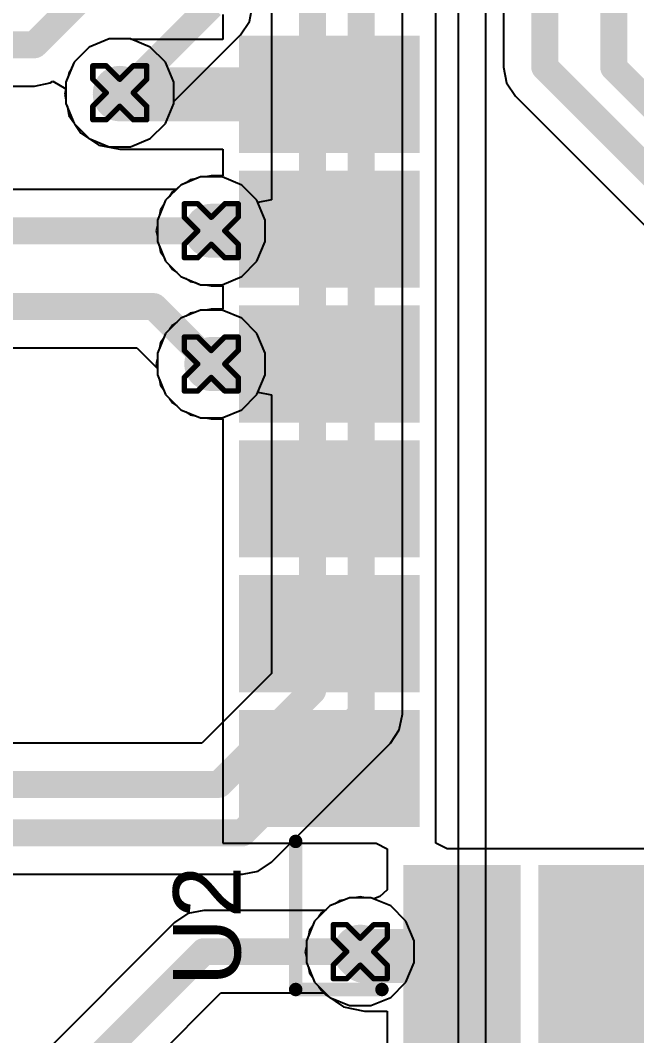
# Model space of a CAD drawing. Header units: inches. Extents: x -0.5 to 14, y -0.2 to 4.7.
# Drawn here: x 0.4062 to 0.6348, y 0.7315 to 1.108 of the extents above; entities that cross this region are included whole.
import ezdxf

# ---------------------------------------------------------------- set-up
doc = ezdxf.new("R2010")
doc.units = ezdxf.units.IN
doc.header["$MEASUREMENT"] = 0
for name, color, linetype in [('Bottom Layer', 5, 'Continuous'), ('Drill Drawing', 1, 'Continuous'), ('GND', 16, 'Continuous'), ('POWER', 76, 'Continuous'), ('Top Layer', 1, 'Continuous'), ('Top Overlay', 2, 'Continuous'), ('Top Paste', 8, 'Continuous'), ('Top Solder', 216, 'Continuous'), ('Via Holes', 16, 'Continuous')]:
    doc.layers.add(name, color=color, linetype=linetype)
doc.styles.add('Arial', font='', dxfattribs={"height": 0.2})
doc.styles.get('Arial').set_extended_font_data('Arial')

# ---------------------------------------------------------------- blocks, each defined once
blk = doc.blocks.new('41_SMD_M______21')
at = {"layer": 'Top Layer'}
for points in [[(0.31496, -0.23268), (0.37402, -0.23268), (0.37402, -0.26811), (0.31496, -0.26811)], [(0.31496, -0.28268), (0.37402, -0.28268), (0.37402, -0.31811), (0.31496, -0.31811)], [(0.00748, -0.37913), (0.00748, -0.32008), (0.04291, -0.32008), (0.04291, -0.37913)], [(0.05748, -0.37913), (0.05748, -0.32008), (0.09291, -0.32008), (0.09291, -0.37913)], [(0.10748, -0.37913), (0.10748, -0.32008), (0.14291, -0.32008), (0.14291, -0.37913)], [(0.15748, -0.37913), (0.15748, -0.32008), (0.19291, -0.32008), (0.19291, -0.37913)], [(0.20748, -0.37913), (0.20748, -0.32008), (0.24291, -0.32008), (0.24291, -0.37913)], [(0.25748, -0.37913), (0.25748, -0.32008), (0.29291, -0.32008), (0.29291, -0.37913)]]:
    blk.add_hatch(color=1, dxfattribs=at).paths.add_polyline_path(points)
at = {"layer": 'Top Paste'}
for points in [[(0.31496, -0.23268), (0.37402, -0.23268), (0.37402, -0.26811), (0.31496, -0.26811)], [(0.31496, -0.28268), (0.37402, -0.28268), (0.37402, -0.31811), (0.31496, -0.31811)], [(0.00748, -0.37913), (0.00748, -0.32008), (0.04291, -0.32008), (0.04291, -0.37913)], [(0.05748, -0.37913), (0.05748, -0.32008), (0.09291, -0.32008), (0.09291, -0.37913)], [(0.10748, -0.37913), (0.10748, -0.32008), (0.14291, -0.32008), (0.14291, -0.37913)], [(0.15748, -0.37913), (0.15748, -0.32008), (0.19291, -0.32008), (0.19291, -0.37913)], [(0.20748, -0.37913), (0.20748, -0.32008), (0.24291, -0.32008), (0.24291, -0.37913)], [(0.25748, -0.37913), (0.25748, -0.32008), (0.29291, -0.32008), (0.29291, -0.37913)]]:
    blk.add_hatch(color=8, dxfattribs=at).paths.add_polyline_path(points)
at = {"layer": 'Top Solder'}
for points in [[(0.31096, -0.22868), (0.37802, -0.22868), (0.37802, -0.27211), (0.31096, -0.27211)], [(0.31096, -0.27868), (0.37802, -0.27868), (0.37802, -0.32211), (0.31096, -0.32211)], [(0.00348, -0.38313), (0.00348, -0.31608), (0.04691, -0.31608), (0.04691, -0.38313)], [(0.05348, -0.38313), (0.05348, -0.31608), (0.09691, -0.31608), (0.09691, -0.38313)], [(0.10348, -0.38313), (0.10348, -0.31608), (0.14691, -0.31608), (0.14691, -0.38313)], [(0.15348, -0.38313), (0.15348, -0.31608), (0.19691, -0.31608), (0.19691, -0.38313)], [(0.20348, -0.38313), (0.20348, -0.31608), (0.24691, -0.31608), (0.24691, -0.38313)], [(0.25348, -0.38313), (0.25348, -0.31608), (0.29691, -0.31608), (0.29691, -0.38313)]]:
    blk.add_hatch(color=216, dxfattribs=at).paths.add_polyline_path(points)
at = {"layer": 'Top Overlay'}
for points in [[(0.35716, -0.36208, 0.005, 0.005, 0), (0.35716, -0.33008, 0.005, 0.005, 0)], [(0.35716, -0.36208, 0.005, 0.005, 0), (0.30224, -0.36208, 0.005, 0.005, 0)]]:
    blk.add_lwpolyline(points, format="xyseb", dxfattribs=at)
for points in [[(0.35591, -0.33008, 0.0025, 0.0025, 1), (0.35841, -0.33008, 0.0025, 0.0025, 1)], [(0.30099, -0.36208, 0.0025, 0.0025, 1), (0.30349, -0.36208, 0.0025, 0.0025, 1)], [(0.35591, -0.36208, 0.0025, 0.0025, 1), (0.35841, -0.36208, 0.0025, 0.0025, 1)], [(0.35591, -0.36208, 0.0025, 0.0025, 1), (0.35841, -0.36208, 0.0025, 0.0025, 1)]]:
    blk.add_lwpolyline(points, format="xyseb", close=True, dxfattribs=at)

msp = doc.modelspace()

# ---------------------------------------------------------------- hatches: boundary and pattern name
at = {"layer": 'Bottom Layer'}
h = msp.add_hatch(color=5, dxfattribs=at)
edge = h.paths.add_edge_path()
edge.add_arc((0.44306, 1.08116), 0.01, 0, 360)
h = msp.add_hatch(color=5, dxfattribs=at)
edge = h.paths.add_edge_path()
edge.add_arc((0.477, 1.03), 0.01, 0, 360)
h = msp.add_hatch(color=5, dxfattribs=at)
edge = h.paths.add_edge_path()
edge.add_arc((0.477, 0.98059), 0.01, 0, 360)
h = msp.add_hatch(color=5, dxfattribs=at)
edge = h.paths.add_edge_path()
edge.add_arc((0.53226, 0.76266), 0.01, 0, 360)
at = {"layer": 'GND'}
h = msp.add_hatch(color=16, dxfattribs=at)
edge = h.paths.add_edge_path()
edge.add_arc((0.44306, 1.08116), 0.01, 0, 360)
h = msp.add_hatch(color=16, dxfattribs=at)
edge = h.paths.add_edge_path()
edge.add_arc((0.477, 1.03), 0.01, 0, 360)
h = msp.add_hatch(color=16, dxfattribs=at)
edge = h.paths.add_edge_path()
edge.add_arc((0.477, 0.98059), 0.01, 0, 360)
h = msp.add_hatch(color=16, dxfattribs=at)
edge = h.paths.add_edge_path()
edge.add_arc((0.53226, 0.76266), 0.01, 0, 360)
at = {"layer": 'POWER'}
h = msp.add_hatch(color=76, dxfattribs=at)
edge = h.paths.add_edge_path()
edge.add_arc((0.44306, 1.08116), 0.01, 0, 360)
h = msp.add_hatch(color=76, dxfattribs=at)
edge = h.paths.add_edge_path()
edge.add_arc((0.477, 1.03), 0.01, 0, 360)
h = msp.add_hatch(color=76, dxfattribs=at)
edge = h.paths.add_edge_path()
edge.add_arc((0.477, 0.98059), 0.01, 0, 360)
h = msp.add_hatch(color=76, dxfattribs=at)
edge = h.paths.add_edge_path()
edge.add_arc((0.53226, 0.76266), 0.01, 0, 360)
at = {"layer": 'Top Layer'}
h = msp.add_hatch(color=1, dxfattribs=at)
edge = h.paths.add_edge_path()
edge.add_arc((0.44306, 1.08116), 0.01, 0, 360)
h = msp.add_hatch(color=1, dxfattribs=at)
edge = h.paths.add_edge_path()
edge.add_arc((0.477, 1.03), 0.01, 0, 360)
h = msp.add_hatch(color=1, dxfattribs=at)
edge = h.paths.add_edge_path()
edge.add_arc((0.477, 0.98059), 0.01, 0, 360)
h = msp.add_hatch(color=1, dxfattribs=at)
edge = h.paths.add_edge_path()
edge.add_arc((0.53226, 0.76266), 0.01, 0, 360)
at = {"layer": 'Via Holes'}
h = msp.add_hatch(color=7, dxfattribs=at)
edge = h.paths.add_edge_path()
edge.add_arc((0.44306, 1.08116), 0.005, 0, 360)
h = msp.add_hatch(color=7, dxfattribs=at)
edge = h.paths.add_edge_path()
edge.add_arc((0.477, 1.03), 0.005, 0, 360)
h = msp.add_hatch(color=7, dxfattribs=at)
edge = h.paths.add_edge_path()
edge.add_arc((0.477, 0.98059), 0.005, 0, 360)
h = msp.add_hatch(color=7, dxfattribs=at)
edge = h.paths.add_edge_path()
edge.add_arc((0.53226, 0.76266), 0.005, 0, 360)

# ---------------------------------------------------------------- linework, layer by layer
at = {"layer": 'Bottom Layer'}
for p, q in [((0.49931, 1.43817), (0.49931, 1.04147)), ((0.5479, 0.85075), (0.5479, 1.41958)), ((0.58539, 1.32937), (0.58539, 1.09069)), ((0.49113, 1.10764), (0.49229, 1.11349)), ((0.48781, 1.10268), (0.49113, 1.10764)), ((0.46306, 1.07792), (0.48781, 1.10268)), ((0.58539, 1.09069), (0.58656, 1.08483)), ((0.41144, 1.08367), (0.41729, 1.08484)), ((0.41729, 1.08484), (0.41819, 1.08543)), ((0.41819, 1.08543), (0.42306, 1.08268)), ((0.58656, 1.08483), (0.58987, 1.07987)), ((0.34576, 1.08367), (0.41144, 1.08367)), ((0.42306, 1.08268), (0.42306, 1.07718)), ((0.42306, 1.07718), (0.42611, 1.06983)), ((0.46002, 1.06983), (0.46306, 1.07718)), ((0.46306, 1.07718), (0.46306, 1.07792)), ((0.58987, 1.07987), (0.67532, 0.99443)), ((0.42611, 1.06983), (0.43173, 1.06421)), ((0.45439, 1.06421), (0.46002, 1.06983)), ((0.43173, 1.06421), (0.43908, 1.06116)), ((0.44704, 1.06116), (0.45439, 1.06421)), ((0.43908, 1.06116), (0.44704, 1.06116)), ((0.46567, 1.04696), (0.46401, 1.04529)), ((0.47302, 1.05), (0.46567, 1.04696)), ((0.48098, 1.05), (0.47302, 1.05)), ((0.48833, 1.04696), (0.48098, 1.05)), ((0.49396, 1.04133), (0.48833, 1.04696)), ((0.46401, 1.04529), (0.14834, 1.04529)), ((0.49431, 1.04048), (0.49396, 1.04133)), ((0.49931, 1.04147), (0.49431, 1.04048)), ((0.12463, 0.98658), (0.44938, 0.98658)), ((0.44938, 0.98658), (0.457, 0.97896)), ((0.457, 0.97896), (0.457, 0.97661)), ((0.457, 0.97661), (0.46004, 0.96926)), ((0.46004, 0.96926), (0.46567, 0.96364)), ((0.48833, 0.96364), (0.49396, 0.96926)), ((0.49396, 0.96926), (0.49431, 0.97011)), ((0.49431, 0.97011), (0.49931, 0.96912)), ((0.49931, 0.96912), (0.49931, 0.86577)), ((0.46567, 0.96364), (0.47302, 0.96059)), ((0.47302, 0.96059), (0.48098, 0.96059)), ((0.48098, 0.96059), (0.48833, 0.96364)), ((0.49931, 0.86577), (0.47353, 0.83999)), ((0.54673, 0.84489), (0.5479, 0.85075)), ((0.54342, 0.83993), (0.54673, 0.84489)), ((0.47353, 0.83999), (0.1546, 0.83999)), ((0.49937, 0.79588), (0.54342, 0.83993)), ((0.49441, 0.79257), (0.49937, 0.79588)), ((0.34286, 0.7914), (0.48855, 0.7914)), ((0.48855, 0.7914), (0.49441, 0.79257)), ((0.52093, 0.77961), (0.51927, 0.77795)), ((0.52828, 0.78266), (0.52093, 0.77961)), ((0.53624, 0.78266), (0.52828, 0.78266)), ((0.54359, 0.77961), (0.53624, 0.78266)), ((0.54922, 0.77399), (0.54359, 0.77961)), ((0.46835, 0.77679), (0.46339, 0.77347)), ((0.4742, 0.77795), (0.46835, 0.77679)), ((0.51927, 0.77795), (0.4742, 0.77795)), ((0.46339, 0.77347), (0.38799, 0.69808)), ((0.55226, 0.76664), (0.54922, 0.77399)), ((0.55226, 0.75868), (0.55226, 0.76664)), ((0.54922, 0.75133), (0.55226, 0.75868)), ((0.54359, 0.7457), (0.54922, 0.75133)), ((0.41966, 0.68649), (0.48054, 0.74737)), ((0.48054, 0.74737), (0.51927, 0.74737)), ((0.51927, 0.74737), (0.52093, 0.7457)), ((0.52093, 0.7457), (0.52828, 0.74266)), ((0.53624, 0.74266), (0.54359, 0.7457)), ((0.52828, 0.74266), (0.53624, 0.74266))]:
    msp.add_line(p, q, dxfattribs=at)
for points in [[(0.5146, 0.85944, 0.01, 0.01, 0), (0.5146, 1.43817, 0.01, 0.01, 0)], [(0.5326, 0.85075, 0.01, 0.01, 0), (0.5326, 1.42591, 0.01, 0.01, 0)], [(0.60069, 1.09069, 0.01, 0.01, 0), (0.60069, 1.32937, 0.01, 0.01, 0)], [(0.62627, 1.09056, 0.01, 0.01, 0), (0.62627, 1.23059, 0.01, 0.01, 0)], [(0.41144, 1.09897, 0.01, 0.01, 0), (0.44306, 1.13059, 0.01, 0.01, 0)], [(0.44467, 1.08116, 0.01, 0.01, 0), (0.477, 1.11349, 0.01, 0.01, 0)], [(-0.02107, 1.09897, 0.01, 0.01, 0), (0.41144, 1.09897, 0.01, 0.01, 0)], [(0.60069, 1.09069, 0.01, 0.01, 0), (0.68613, 1.00524, 0.01, 0.01, 0)], [(0.62627, 1.09056, 0.01, 0.01, 0), (0.69359, 1.02324, 0.01, 0.01, 0)], [(0.13535, 1.03, 0.01, 0.01, 0), (0.477, 1.03, 0.01, 0.01, 0)], [(0.11164, 1.00187, 0.01, 0.01, 0), (0.45572, 1.00187, 0.01, 0.01, 0)], [(0.45572, 1.00187, 0.01, 0.01, 0), (0.477, 0.98059, 0.01, 0.01, 0)], [(0.47986, 0.8247, 0.01, 0.01, 0), (0.5146, 0.85944, 0.01, 0.01, 0)], [(0.48855, 0.8067, 0.01, 0.01, 0), (0.5326, 0.85075, 0.01, 0.01, 0)], [(0.1546, 0.8247, 0.01, 0.01, 0), (0.47986, 0.8247, 0.01, 0.01, 0)], [(0.1645, 0.8067, 0.01, 0.01, 0), (0.48855, 0.8067, 0.01, 0.01, 0)], [(0.39432, 0.68278, 0.01, 0.01, 0), (0.4742, 0.76266, 0.01, 0.01, 0)], [(0.4742, 0.76266, 0.01, 0.01, 0), (0.53226, 0.76266, 0.01, 0.01, 0)]]:
    msp.add_lwpolyline(points, format="xyseb", dxfattribs=at)
for points in [[(0.40894, 1.09897, 0.005, 0.005, 1), (0.41394, 1.09897, 0.005, 0.005, 1)], [(0.40894, 1.09897, 0.005, 0.005, 1), (0.41394, 1.09897, 0.005, 0.005, 1)], [(0.59819, 1.09069, 0.005, 0.005, 1), (0.60319, 1.09069, 0.005, 0.005, 1)], [(0.59819, 1.09069, 0.005, 0.005, 1), (0.60319, 1.09069, 0.005, 0.005, 1)], [(0.62377, 1.09056, 0.005, 0.005, 1), (0.62877, 1.09056, 0.005, 0.005, 1)], [(0.62377, 1.09056, 0.005, 0.005, 1), (0.62877, 1.09056, 0.005, 0.005, 1)], [(0.44217, 1.08116, 0.005, 0.005, 1), (0.44717, 1.08116, 0.005, 0.005, 1)], [(0.4745, 1.03, 0.005, 0.005, 1), (0.4795, 1.03, 0.005, 0.005, 1)], [(0.45322, 1.00187, 0.005, 0.005, 1), (0.45822, 1.00187, 0.005, 0.005, 1)], [(0.45322, 1.00187, 0.005, 0.005, 1), (0.45822, 1.00187, 0.005, 0.005, 1)], [(0.4745, 0.98059, 0.005, 0.005, 1), (0.4795, 0.98059, 0.005, 0.005, 1)], [(0.5121, 0.85944, 0.005, 0.005, 1), (0.5171, 0.85944, 0.005, 0.005, 1)], [(0.5121, 0.85944, 0.005, 0.005, 1), (0.5171, 0.85944, 0.005, 0.005, 1)], [(0.5301, 0.85075, 0.005, 0.005, 1), (0.5351, 0.85075, 0.005, 0.005, 1)], [(0.5301, 0.85075, 0.005, 0.005, 1), (0.5351, 0.85075, 0.005, 0.005, 1)], [(0.47736, 0.8247, 0.005, 0.005, 1), (0.48236, 0.8247, 0.005, 0.005, 1)], [(0.47736, 0.8247, 0.005, 0.005, 1), (0.48236, 0.8247, 0.005, 0.005, 1)], [(0.48605, 0.8067, 0.005, 0.005, 1), (0.49105, 0.8067, 0.005, 0.005, 1)], [(0.48605, 0.8067, 0.005, 0.005, 1), (0.49105, 0.8067, 0.005, 0.005, 1)], [(0.4717, 0.76266, 0.005, 0.005, 1), (0.4767, 0.76266, 0.005, 0.005, 1)], [(0.4717, 0.76266, 0.005, 0.005, 1), (0.4767, 0.76266, 0.005, 0.005, 1)], [(0.52976, 0.76266, 0.005, 0.005, 1), (0.53476, 0.76266, 0.005, 0.005, 1)]]:
    msp.add_lwpolyline(points, format="xyseb", close=True, dxfattribs=at)
at = {"layer": 'Drill Drawing'}
for points in [[(0.43306, 1.08616, 0.002, 0.002, 0), (0.43306, 1.09116, 0.002, 0.002, 0)], [(0.43306, 1.09116, 0.002, 0.002, 0), (0.43806, 1.09116, 0.002, 0.002, 0)], [(0.43806, 1.09116, 0.002, 0.002, 0), (0.44306, 1.08616, 0.002, 0.002, 0)], [(0.44306, 1.08616, 0.002, 0.002, 0), (0.44806, 1.09116, 0.002, 0.002, 0)], [(0.44806, 1.09116, 0.002, 0.002, 0), (0.45306, 1.09116, 0.002, 0.002, 0)], [(0.45306, 1.08616, 0.002, 0.002, 0), (0.45306, 1.09116, 0.002, 0.002, 0)], [(0.43306, 1.08616, 0.002, 0.002, 0), (0.43806, 1.08116, 0.002, 0.002, 0)], [(0.44806, 1.08116, 0.002, 0.002, 0), (0.45306, 1.08616, 0.002, 0.002, 0)], [(0.43306, 1.07616, 0.002, 0.002, 0), (0.43806, 1.08116, 0.002, 0.002, 0)], [(0.44806, 1.08116, 0.002, 0.002, 0), (0.45306, 1.07616, 0.002, 0.002, 0)], [(0.43306, 1.07116, 0.002, 0.002, 0), (0.43306, 1.07616, 0.002, 0.002, 0)], [(0.43806, 1.07116, 0.002, 0.002, 0), (0.44306, 1.07616, 0.002, 0.002, 0)], [(0.44306, 1.07616, 0.002, 0.002, 0), (0.44806, 1.07116, 0.002, 0.002, 0)], [(0.45306, 1.07116, 0.002, 0.002, 0), (0.45306, 1.07616, 0.002, 0.002, 0)], [(0.43306, 1.07116, 0.002, 0.002, 0), (0.43806, 1.07116, 0.002, 0.002, 0)], [(0.44806, 1.07116, 0.002, 0.002, 0), (0.45306, 1.07116, 0.002, 0.002, 0)], [(0.467, 1.035, 0.002, 0.002, 0), (0.467, 1.04, 0.002, 0.002, 0)], [(0.467, 1.04, 0.002, 0.002, 0), (0.472, 1.04, 0.002, 0.002, 0)], [(0.472, 1.04, 0.002, 0.002, 0), (0.477, 1.035, 0.002, 0.002, 0)], [(0.477, 1.035, 0.002, 0.002, 0), (0.482, 1.04, 0.002, 0.002, 0)], [(0.482, 1.04, 0.002, 0.002, 0), (0.487, 1.04, 0.002, 0.002, 0)], [(0.487, 1.035, 0.002, 0.002, 0), (0.487, 1.04, 0.002, 0.002, 0)], [(0.467, 1.035, 0.002, 0.002, 0), (0.472, 1.03, 0.002, 0.002, 0)], [(0.482, 1.03, 0.002, 0.002, 0), (0.487, 1.035, 0.002, 0.002, 0)], [(0.467, 1.025, 0.002, 0.002, 0), (0.472, 1.03, 0.002, 0.002, 0)], [(0.482, 1.03, 0.002, 0.002, 0), (0.487, 1.025, 0.002, 0.002, 0)], [(0.467, 1.02, 0.002, 0.002, 0), (0.467, 1.025, 0.002, 0.002, 0)], [(0.472, 1.02, 0.002, 0.002, 0), (0.477, 1.025, 0.002, 0.002, 0)], [(0.477, 1.025, 0.002, 0.002, 0), (0.482, 1.02, 0.002, 0.002, 0)], [(0.487, 1.02, 0.002, 0.002, 0), (0.487, 1.025, 0.002, 0.002, 0)], [(0.467, 1.02, 0.002, 0.002, 0), (0.472, 1.02, 0.002, 0.002, 0)], [(0.482, 1.02, 0.002, 0.002, 0), (0.487, 1.02, 0.002, 0.002, 0)], [(0.467, 0.98559, 0.002, 0.002, 0), (0.467, 0.99059, 0.002, 0.002, 0)], [(0.467, 0.99059, 0.002, 0.002, 0), (0.472, 0.99059, 0.002, 0.002, 0)], [(0.472, 0.99059, 0.002, 0.002, 0), (0.477, 0.98559, 0.002, 0.002, 0)], [(0.477, 0.98559, 0.002, 0.002, 0), (0.482, 0.99059, 0.002, 0.002, 0)], [(0.482, 0.99059, 0.002, 0.002, 0), (0.487, 0.99059, 0.002, 0.002, 0)], [(0.487, 0.98559, 0.002, 0.002, 0), (0.487, 0.99059, 0.002, 0.002, 0)], [(0.467, 0.98559, 0.002, 0.002, 0), (0.472, 0.98059, 0.002, 0.002, 0)], [(0.482, 0.98059, 0.002, 0.002, 0), (0.487, 0.98559, 0.002, 0.002, 0)], [(0.467, 0.97559, 0.002, 0.002, 0), (0.472, 0.98059, 0.002, 0.002, 0)], [(0.482, 0.98059, 0.002, 0.002, 0), (0.487, 0.97559, 0.002, 0.002, 0)], [(0.467, 0.97059, 0.002, 0.002, 0), (0.467, 0.97559, 0.002, 0.002, 0)], [(0.472, 0.97059, 0.002, 0.002, 0), (0.477, 0.97559, 0.002, 0.002, 0)], [(0.477, 0.97559, 0.002, 0.002, 0), (0.482, 0.97059, 0.002, 0.002, 0)], [(0.487, 0.97059, 0.002, 0.002, 0), (0.487, 0.97559, 0.002, 0.002, 0)], [(0.467, 0.97059, 0.002, 0.002, 0), (0.472, 0.97059, 0.002, 0.002, 0)], [(0.482, 0.97059, 0.002, 0.002, 0), (0.487, 0.97059, 0.002, 0.002, 0)], [(0.52226, 0.76766, 0.002, 0.002, 0), (0.52226, 0.77266, 0.002, 0.002, 0)], [(0.52226, 0.77266, 0.002, 0.002, 0), (0.52726, 0.77266, 0.002, 0.002, 0)], [(0.52726, 0.77266, 0.002, 0.002, 0), (0.53226, 0.76766, 0.002, 0.002, 0)], [(0.53226, 0.76766, 0.002, 0.002, 0), (0.53726, 0.77266, 0.002, 0.002, 0)], [(0.53726, 0.77266, 0.002, 0.002, 0), (0.54226, 0.77266, 0.002, 0.002, 0)], [(0.54226, 0.76766, 0.002, 0.002, 0), (0.54226, 0.77266, 0.002, 0.002, 0)], [(0.52226, 0.76766, 0.002, 0.002, 0), (0.52726, 0.76266, 0.002, 0.002, 0)], [(0.53726, 0.76266, 0.002, 0.002, 0), (0.54226, 0.76766, 0.002, 0.002, 0)], [(0.52226, 0.75766, 0.002, 0.002, 0), (0.52726, 0.76266, 0.002, 0.002, 0)], [(0.53726, 0.76266, 0.002, 0.002, 0), (0.54226, 0.75766, 0.002, 0.002, 0)], [(0.52226, 0.75266, 0.002, 0.002, 0), (0.52226, 0.75766, 0.002, 0.002, 0)], [(0.52726, 0.75266, 0.002, 0.002, 0), (0.53226, 0.75766, 0.002, 0.002, 0)], [(0.53226, 0.75766, 0.002, 0.002, 0), (0.53726, 0.75266, 0.002, 0.002, 0)], [(0.54226, 0.75266, 0.002, 0.002, 0), (0.54226, 0.75766, 0.002, 0.002, 0)], [(0.52226, 0.75266, 0.002, 0.002, 0), (0.52726, 0.75266, 0.002, 0.002, 0)], [(0.53726, 0.75266, 0.002, 0.002, 0), (0.54226, 0.75266, 0.002, 0.002, 0)]]:
    msp.add_lwpolyline(points, format="xyseb", dxfattribs=at)
for points in [[(0.43256, 1.09116, 0.001, 0.001, 1), (0.43356, 1.09116, 0.001, 0.001, 1)], [(0.43256, 1.09116, 0.001, 0.001, 1), (0.43356, 1.09116, 0.001, 0.001, 1)], [(0.43756, 1.09116, 0.001, 0.001, 1), (0.43856, 1.09116, 0.001, 0.001, 1)], [(0.43756, 1.09116, 0.001, 0.001, 1), (0.43856, 1.09116, 0.001, 0.001, 1)], [(0.44756, 1.09116, 0.001, 0.001, 1), (0.44856, 1.09116, 0.001, 0.001, 1)], [(0.44756, 1.09116, 0.001, 0.001, 1), (0.44856, 1.09116, 0.001, 0.001, 1)], [(0.45256, 1.09116, 0.001, 0.001, 1), (0.45356, 1.09116, 0.001, 0.001, 1)], [(0.45256, 1.09116, 0.001, 0.001, 1), (0.45356, 1.09116, 0.001, 0.001, 1)], [(0.43256, 1.08616, 0.001, 0.001, 1), (0.43356, 1.08616, 0.001, 0.001, 1)], [(0.43256, 1.08616, 0.001, 0.001, 1), (0.43356, 1.08616, 0.001, 0.001, 1)], [(0.44256, 1.08616, 0.001, 0.001, 1), (0.44356, 1.08616, 0.001, 0.001, 1)], [(0.44256, 1.08616, 0.001, 0.001, 1), (0.44356, 1.08616, 0.001, 0.001, 1)], [(0.45256, 1.08616, 0.001, 0.001, 1), (0.45356, 1.08616, 0.001, 0.001, 1)], [(0.45256, 1.08616, 0.001, 0.001, 1), (0.45356, 1.08616, 0.001, 0.001, 1)], [(0.43756, 1.08116, 0.001, 0.001, 1), (0.43856, 1.08116, 0.001, 0.001, 1)], [(0.43756, 1.08116, 0.001, 0.001, 1), (0.43856, 1.08116, 0.001, 0.001, 1)], [(0.44756, 1.08116, 0.001, 0.001, 1), (0.44856, 1.08116, 0.001, 0.001, 1)], [(0.44756, 1.08116, 0.001, 0.001, 1), (0.44856, 1.08116, 0.001, 0.001, 1)], [(0.43256, 1.07616, 0.001, 0.001, 1), (0.43356, 1.07616, 0.001, 0.001, 1)], [(0.43256, 1.07616, 0.001, 0.001, 1), (0.43356, 1.07616, 0.001, 0.001, 1)], [(0.44256, 1.07616, 0.001, 0.001, 1), (0.44356, 1.07616, 0.001, 0.001, 1)], [(0.44256, 1.07616, 0.001, 0.001, 1), (0.44356, 1.07616, 0.001, 0.001, 1)], [(0.45256, 1.07616, 0.001, 0.001, 1), (0.45356, 1.07616, 0.001, 0.001, 1)], [(0.45256, 1.07616, 0.001, 0.001, 1), (0.45356, 1.07616, 0.001, 0.001, 1)], [(0.43256, 1.07116, 0.001, 0.001, 1), (0.43356, 1.07116, 0.001, 0.001, 1)], [(0.43256, 1.07116, 0.001, 0.001, 1), (0.43356, 1.07116, 0.001, 0.001, 1)], [(0.43756, 1.07116, 0.001, 0.001, 1), (0.43856, 1.07116, 0.001, 0.001, 1)], [(0.43756, 1.07116, 0.001, 0.001, 1), (0.43856, 1.07116, 0.001, 0.001, 1)], [(0.44756, 1.07116, 0.001, 0.001, 1), (0.44856, 1.07116, 0.001, 0.001, 1)], [(0.44756, 1.07116, 0.001, 0.001, 1), (0.44856, 1.07116, 0.001, 0.001, 1)], [(0.45256, 1.07116, 0.001, 0.001, 1), (0.45356, 1.07116, 0.001, 0.001, 1)], [(0.45256, 1.07116, 0.001, 0.001, 1), (0.45356, 1.07116, 0.001, 0.001, 1)], [(0.4665, 1.04, 0.001, 0.001, 1), (0.4675, 1.04, 0.001, 0.001, 1)], [(0.4665, 1.04, 0.001, 0.001, 1), (0.4675, 1.04, 0.001, 0.001, 1)], [(0.4715, 1.04, 0.001, 0.001, 1), (0.4725, 1.04, 0.001, 0.001, 1)], [(0.4715, 1.04, 0.001, 0.001, 1), (0.4725, 1.04, 0.001, 0.001, 1)], [(0.4815, 1.04, 0.001, 0.001, 1), (0.4825, 1.04, 0.001, 0.001, 1)], [(0.4815, 1.04, 0.001, 0.001, 1), (0.4825, 1.04, 0.001, 0.001, 1)], [(0.4865, 1.04, 0.001, 0.001, 1), (0.4875, 1.04, 0.001, 0.001, 1)], [(0.4865, 1.04, 0.001, 0.001, 1), (0.4875, 1.04, 0.001, 0.001, 1)], [(0.4665, 1.035, 0.001, 0.001, 1), (0.4675, 1.035, 0.001, 0.001, 1)], [(0.4665, 1.035, 0.001, 0.001, 1), (0.4675, 1.035, 0.001, 0.001, 1)], [(0.4765, 1.035, 0.001, 0.001, 1), (0.4775, 1.035, 0.001, 0.001, 1)], [(0.4765, 1.035, 0.001, 0.001, 1), (0.4775, 1.035, 0.001, 0.001, 1)], [(0.4865, 1.035, 0.001, 0.001, 1), (0.4875, 1.035, 0.001, 0.001, 1)], [(0.4865, 1.035, 0.001, 0.001, 1), (0.4875, 1.035, 0.001, 0.001, 1)], [(0.4715, 1.03, 0.001, 0.001, 1), (0.4725, 1.03, 0.001, 0.001, 1)], [(0.4715, 1.03, 0.001, 0.001, 1), (0.4725, 1.03, 0.001, 0.001, 1)], [(0.4815, 1.03, 0.001, 0.001, 1), (0.4825, 1.03, 0.001, 0.001, 1)], [(0.4815, 1.03, 0.001, 0.001, 1), (0.4825, 1.03, 0.001, 0.001, 1)], [(0.4665, 1.025, 0.001, 0.001, 1), (0.4675, 1.025, 0.001, 0.001, 1)], [(0.4665, 1.025, 0.001, 0.001, 1), (0.4675, 1.025, 0.001, 0.001, 1)], [(0.4765, 1.025, 0.001, 0.001, 1), (0.4775, 1.025, 0.001, 0.001, 1)], [(0.4765, 1.025, 0.001, 0.001, 1), (0.4775, 1.025, 0.001, 0.001, 1)], [(0.4865, 1.025, 0.001, 0.001, 1), (0.4875, 1.025, 0.001, 0.001, 1)], [(0.4865, 1.025, 0.001, 0.001, 1), (0.4875, 1.025, 0.001, 0.001, 1)], [(0.4665, 1.02, 0.001, 0.001, 1), (0.4675, 1.02, 0.001, 0.001, 1)], [(0.4665, 1.02, 0.001, 0.001, 1), (0.4675, 1.02, 0.001, 0.001, 1)], [(0.4715, 1.02, 0.001, 0.001, 1), (0.4725, 1.02, 0.001, 0.001, 1)], [(0.4715, 1.02, 0.001, 0.001, 1), (0.4725, 1.02, 0.001, 0.001, 1)], [(0.4815, 1.02, 0.001, 0.001, 1), (0.4825, 1.02, 0.001, 0.001, 1)], [(0.4815, 1.02, 0.001, 0.001, 1), (0.4825, 1.02, 0.001, 0.001, 1)], [(0.4865, 1.02, 0.001, 0.001, 1), (0.4875, 1.02, 0.001, 0.001, 1)], [(0.4865, 1.02, 0.001, 0.001, 1), (0.4875, 1.02, 0.001, 0.001, 1)], [(0.4665, 0.99059, 0.001, 0.001, 1), (0.4675, 0.99059, 0.001, 0.001, 1)], [(0.4665, 0.99059, 0.001, 0.001, 1), (0.4675, 0.99059, 0.001, 0.001, 1)], [(0.4715, 0.99059, 0.001, 0.001, 1), (0.4725, 0.99059, 0.001, 0.001, 1)], [(0.4715, 0.99059, 0.001, 0.001, 1), (0.4725, 0.99059, 0.001, 0.001, 1)], [(0.4815, 0.99059, 0.001, 0.001, 1), (0.4825, 0.99059, 0.001, 0.001, 1)], [(0.4815, 0.99059, 0.001, 0.001, 1), (0.4825, 0.99059, 0.001, 0.001, 1)], [(0.4865, 0.99059, 0.001, 0.001, 1), (0.4875, 0.99059, 0.001, 0.001, 1)], [(0.4865, 0.99059, 0.001, 0.001, 1), (0.4875, 0.99059, 0.001, 0.001, 1)], [(0.4665, 0.98559, 0.001, 0.001, 1), (0.4675, 0.98559, 0.001, 0.001, 1)], [(0.4665, 0.98559, 0.001, 0.001, 1), (0.4675, 0.98559, 0.001, 0.001, 1)], [(0.4765, 0.98559, 0.001, 0.001, 1), (0.4775, 0.98559, 0.001, 0.001, 1)], [(0.4765, 0.98559, 0.001, 0.001, 1), (0.4775, 0.98559, 0.001, 0.001, 1)], [(0.4865, 0.98559, 0.001, 0.001, 1), (0.4875, 0.98559, 0.001, 0.001, 1)], [(0.4865, 0.98559, 0.001, 0.001, 1), (0.4875, 0.98559, 0.001, 0.001, 1)], [(0.4715, 0.98059, 0.001, 0.001, 1), (0.4725, 0.98059, 0.001, 0.001, 1)], [(0.4715, 0.98059, 0.001, 0.001, 1), (0.4725, 0.98059, 0.001, 0.001, 1)], [(0.4815, 0.98059, 0.001, 0.001, 1), (0.4825, 0.98059, 0.001, 0.001, 1)], [(0.4815, 0.98059, 0.001, 0.001, 1), (0.4825, 0.98059, 0.001, 0.001, 1)], [(0.4665, 0.97559, 0.001, 0.001, 1), (0.4675, 0.97559, 0.001, 0.001, 1)], [(0.4665, 0.97559, 0.001, 0.001, 1), (0.4675, 0.97559, 0.001, 0.001, 1)], [(0.4765, 0.97559, 0.001, 0.001, 1), (0.4775, 0.97559, 0.001, 0.001, 1)], [(0.4765, 0.97559, 0.001, 0.001, 1), (0.4775, 0.97559, 0.001, 0.001, 1)], [(0.4865, 0.97559, 0.001, 0.001, 1), (0.4875, 0.97559, 0.001, 0.001, 1)], [(0.4865, 0.97559, 0.001, 0.001, 1), (0.4875, 0.97559, 0.001, 0.001, 1)], [(0.4665, 0.97059, 0.001, 0.001, 1), (0.4675, 0.97059, 0.001, 0.001, 1)], [(0.4665, 0.97059, 0.001, 0.001, 1), (0.4675, 0.97059, 0.001, 0.001, 1)], [(0.4715, 0.97059, 0.001, 0.001, 1), (0.4725, 0.97059, 0.001, 0.001, 1)], [(0.4715, 0.97059, 0.001, 0.001, 1), (0.4725, 0.97059, 0.001, 0.001, 1)], [(0.4815, 0.97059, 0.001, 0.001, 1), (0.4825, 0.97059, 0.001, 0.001, 1)], [(0.4815, 0.97059, 0.001, 0.001, 1), (0.4825, 0.97059, 0.001, 0.001, 1)], [(0.4865, 0.97059, 0.001, 0.001, 1), (0.4875, 0.97059, 0.001, 0.001, 1)], [(0.4865, 0.97059, 0.001, 0.001, 1), (0.4875, 0.97059, 0.001, 0.001, 1)], [(0.52176, 0.77266, 0.001, 0.001, 1), (0.52276, 0.77266, 0.001, 0.001, 1)], [(0.52176, 0.77266, 0.001, 0.001, 1), (0.52276, 0.77266, 0.001, 0.001, 1)], [(0.52676, 0.77266, 0.001, 0.001, 1), (0.52776, 0.77266, 0.001, 0.001, 1)], [(0.52676, 0.77266, 0.001, 0.001, 1), (0.52776, 0.77266, 0.001, 0.001, 1)], [(0.53676, 0.77266, 0.001, 0.001, 1), (0.53776, 0.77266, 0.001, 0.001, 1)], [(0.53676, 0.77266, 0.001, 0.001, 1), (0.53776, 0.77266, 0.001, 0.001, 1)], [(0.54176, 0.77266, 0.001, 0.001, 1), (0.54276, 0.77266, 0.001, 0.001, 1)], [(0.54176, 0.77266, 0.001, 0.001, 1), (0.54276, 0.77266, 0.001, 0.001, 1)], [(0.52176, 0.76766, 0.001, 0.001, 1), (0.52276, 0.76766, 0.001, 0.001, 1)], [(0.52176, 0.76766, 0.001, 0.001, 1), (0.52276, 0.76766, 0.001, 0.001, 1)], [(0.53176, 0.76766, 0.001, 0.001, 1), (0.53276, 0.76766, 0.001, 0.001, 1)], [(0.53176, 0.76766, 0.001, 0.001, 1), (0.53276, 0.76766, 0.001, 0.001, 1)], [(0.54176, 0.76766, 0.001, 0.001, 1), (0.54276, 0.76766, 0.001, 0.001, 1)], [(0.54176, 0.76766, 0.001, 0.001, 1), (0.54276, 0.76766, 0.001, 0.001, 1)], [(0.52676, 0.76266, 0.001, 0.001, 1), (0.52776, 0.76266, 0.001, 0.001, 1)], [(0.52676, 0.76266, 0.001, 0.001, 1), (0.52776, 0.76266, 0.001, 0.001, 1)], [(0.53676, 0.76266, 0.001, 0.001, 1), (0.53776, 0.76266, 0.001, 0.001, 1)], [(0.53676, 0.76266, 0.001, 0.001, 1), (0.53776, 0.76266, 0.001, 0.001, 1)], [(0.52176, 0.75766, 0.001, 0.001, 1), (0.52276, 0.75766, 0.001, 0.001, 1)], [(0.52176, 0.75766, 0.001, 0.001, 1), (0.52276, 0.75766, 0.001, 0.001, 1)], [(0.53176, 0.75766, 0.001, 0.001, 1), (0.53276, 0.75766, 0.001, 0.001, 1)], [(0.53176, 0.75766, 0.001, 0.001, 1), (0.53276, 0.75766, 0.001, 0.001, 1)], [(0.54176, 0.75766, 0.001, 0.001, 1), (0.54276, 0.75766, 0.001, 0.001, 1)], [(0.54176, 0.75766, 0.001, 0.001, 1), (0.54276, 0.75766, 0.001, 0.001, 1)], [(0.52176, 0.75266, 0.001, 0.001, 1), (0.52276, 0.75266, 0.001, 0.001, 1)], [(0.52176, 0.75266, 0.001, 0.001, 1), (0.52276, 0.75266, 0.001, 0.001, 1)], [(0.52676, 0.75266, 0.001, 0.001, 1), (0.52776, 0.75266, 0.001, 0.001, 1)], [(0.52676, 0.75266, 0.001, 0.001, 1), (0.52776, 0.75266, 0.001, 0.001, 1)], [(0.53676, 0.75266, 0.001, 0.001, 1), (0.53776, 0.75266, 0.001, 0.001, 1)], [(0.53676, 0.75266, 0.001, 0.001, 1), (0.53776, 0.75266, 0.001, 0.001, 1)], [(0.54176, 0.75266, 0.001, 0.001, 1), (0.54276, 0.75266, 0.001, 0.001, 1)], [(0.54176, 0.75266, 0.001, 0.001, 1), (0.54276, 0.75266, 0.001, 0.001, 1)]]:
    msp.add_lwpolyline(points, format="xyseb", close=True, dxfattribs=at)
at = {"layer": 'GND'}
for p, q in [((0.43908, 1.10116), (0.43173, 1.09812)), ((0.44704, 1.10116), (0.43908, 1.10116)), ((0.45439, 1.09812), (0.44704, 1.10116)), ((0.43173, 1.09812), (0.42611, 1.09249)), ((0.46002, 1.09249), (0.45439, 1.09812)), ((0.42611, 1.09249), (0.42306, 1.08514)), ((0.46306, 1.08514), (0.46002, 1.09249)), ((0.42306, 1.08514), (0.42306, 1.07718)), ((0.46306, 1.07718), (0.46306, 1.08514)), ((0.42306, 1.07718), (0.42611, 1.06983)), ((0.46002, 1.06983), (0.46306, 1.07718)), ((0.42611, 1.06983), (0.43173, 1.06421)), ((0.45439, 1.06421), (0.46002, 1.06983)), ((0.43173, 1.06421), (0.43908, 1.06116)), ((0.44704, 1.06116), (0.45439, 1.06421)), ((0.43908, 1.06116), (0.44704, 1.06116)), ((0.46567, 1.04696), (0.46004, 1.04133)), ((0.47302, 1.05), (0.46567, 1.04696)), ((0.48098, 1.05), (0.47302, 1.05)), ((0.48833, 1.04696), (0.48098, 1.05)), ((0.49396, 1.04133), (0.48833, 1.04696)), ((0.46004, 1.04133), (0.457, 1.03398)), ((0.497, 1.03398), (0.49396, 1.04133)), ((0.457, 1.03398), (0.457, 1.02602)), ((0.497, 1.02602), (0.497, 1.03398)), ((0.457, 1.02602), (0.46004, 1.01867)), ((0.49396, 1.01867), (0.497, 1.02602)), ((0.46004, 1.01867), (0.46567, 1.01304)), ((0.48833, 1.01304), (0.49396, 1.01867)), ((0.46567, 1.01304), (0.47302, 1.01)), ((0.48098, 1.01), (0.48833, 1.01304)), ((0.47302, 1.01), (0.48098, 1.01)), ((0.47302, 1.00059), (0.46567, 0.99755)), ((0.48098, 1.00059), (0.47302, 1.00059)), ((0.48833, 0.99755), (0.48098, 1.00059)), ((0.46567, 0.99755), (0.46004, 0.99192)), ((0.49396, 0.99192), (0.48833, 0.99755)), ((0.46004, 0.99192), (0.457, 0.98457)), ((0.497, 0.98457), (0.49396, 0.99192)), ((0.457, 0.98457), (0.457, 0.97661)), ((0.497, 0.97661), (0.497, 0.98457)), ((0.457, 0.97661), (0.46004, 0.96926)), ((0.49396, 0.96926), (0.497, 0.97661)), ((0.46004, 0.96926), (0.46567, 0.96364)), ((0.48833, 0.96364), (0.49396, 0.96926)), ((0.46567, 0.96364), (0.47302, 0.96059)), ((0.47302, 0.96059), (0.48098, 0.96059)), ((0.48098, 0.96059), (0.48833, 0.96364)), ((0.52093, 0.77961), (0.51531, 0.77399)), ((0.52828, 0.78266), (0.52093, 0.77961)), ((0.53624, 0.78266), (0.52828, 0.78266)), ((0.54359, 0.77961), (0.53624, 0.78266)), ((0.54922, 0.77399), (0.54359, 0.77961)), ((0.51531, 0.77399), (0.51226, 0.76664)), ((0.55226, 0.76664), (0.54922, 0.77399)), ((0.51226, 0.76664), (0.51226, 0.75868)), ((0.55226, 0.75868), (0.55226, 0.76664)), ((0.51226, 0.75868), (0.51531, 0.75133)), ((0.54922, 0.75133), (0.55226, 0.75868)), ((0.51531, 0.75133), (0.52093, 0.7457)), ((0.54359, 0.7457), (0.54922, 0.75133)), ((0.52093, 0.7457), (0.52828, 0.74266)), ((0.53624, 0.74266), (0.54359, 0.7457)), ((0.52828, 0.74266), (0.53624, 0.74266))]:
    msp.add_line(p, q, dxfattribs=at)
at = {"layer": 'POWER'}
for p, q in [((0.56862, 1.12831), (0.56862, 0.29981)), ((0.57882, 0.31001), (0.57882, 1.12831)), ((0.43908, 1.10116), (0.43173, 1.09812)), ((0.44704, 1.10116), (0.43908, 1.10116)), ((0.45439, 1.09812), (0.44704, 1.10116)), ((0.43173, 1.09812), (0.42611, 1.09249)), ((0.46002, 1.09249), (0.45439, 1.09812)), ((0.42611, 1.09249), (0.42306, 1.08514)), ((0.46306, 1.08514), (0.46002, 1.09249)), ((0.42306, 1.08514), (0.42306, 1.07718)), ((0.46306, 1.07718), (0.46306, 1.08514)), ((0.42306, 1.07718), (0.42611, 1.06983)), ((0.46002, 1.06983), (0.46306, 1.07718)), ((0.42611, 1.06983), (0.43173, 1.06421)), ((0.45439, 1.06421), (0.46002, 1.06983)), ((0.43173, 1.06421), (0.43908, 1.06116)), ((0.44704, 1.06116), (0.45439, 1.06421)), ((0.43908, 1.06116), (0.44704, 1.06116)), ((0.46567, 1.04696), (0.46004, 1.04133)), ((0.47302, 1.05), (0.46567, 1.04696)), ((0.48098, 1.05), (0.47302, 1.05)), ((0.48833, 1.04696), (0.48098, 1.05)), ((0.49396, 1.04133), (0.48833, 1.04696)), ((0.46004, 1.04133), (0.457, 1.03398)), ((0.497, 1.03398), (0.49396, 1.04133)), ((0.457, 1.03398), (0.457, 1.02602)), ((0.497, 1.02602), (0.497, 1.03398)), ((0.457, 1.02602), (0.46004, 1.01867)), ((0.49396, 1.01867), (0.497, 1.02602)), ((0.46004, 1.01867), (0.46567, 1.01304)), ((0.48833, 1.01304), (0.49396, 1.01867)), ((0.46567, 1.01304), (0.47302, 1.01)), ((0.48098, 1.01), (0.48833, 1.01304)), ((0.47302, 1.01), (0.48098, 1.01)), ((0.47302, 1.00059), (0.46567, 0.99755)), ((0.48098, 1.00059), (0.47302, 1.00059)), ((0.48833, 0.99755), (0.48098, 1.00059)), ((0.46567, 0.99755), (0.46004, 0.99192)), ((0.49396, 0.99192), (0.48833, 0.99755)), ((0.46004, 0.99192), (0.457, 0.98457)), ((0.497, 0.98457), (0.49396, 0.99192)), ((0.457, 0.98457), (0.457, 0.97661)), ((0.497, 0.97661), (0.497, 0.98457)), ((0.457, 0.97661), (0.46004, 0.96926)), ((0.49396, 0.96926), (0.497, 0.97661)), ((0.46004, 0.96926), (0.46567, 0.96364)), ((0.48833, 0.96364), (0.49396, 0.96926)), ((0.46567, 0.96364), (0.47302, 0.96059)), ((0.47302, 0.96059), (0.48098, 0.96059)), ((0.48098, 0.96059), (0.48833, 0.96364)), ((0.52093, 0.77961), (0.51531, 0.77399)), ((0.52828, 0.78266), (0.52093, 0.77961)), ((0.53624, 0.78266), (0.52828, 0.78266)), ((0.54359, 0.77961), (0.53624, 0.78266)), ((0.54922, 0.77399), (0.54359, 0.77961)), ((0.51531, 0.77399), (0.51226, 0.76664)), ((0.55226, 0.76664), (0.54922, 0.77399)), ((0.51226, 0.76664), (0.51226, 0.75868)), ((0.55226, 0.75868), (0.55226, 0.76664)), ((0.51226, 0.75868), (0.51531, 0.75133)), ((0.54922, 0.75133), (0.55226, 0.75868)), ((0.51531, 0.75133), (0.52093, 0.7457)), ((0.54359, 0.7457), (0.54922, 0.75133)), ((0.52093, 0.7457), (0.52828, 0.74266)), ((0.53624, 0.74266), (0.54359, 0.7457)), ((0.52828, 0.74266), (0.53624, 0.74266))]:
    msp.add_line(p, q, dxfattribs=at)
at = {"layer": 'Top Layer'}
for p, q in [((0.56031, 1.10287), (0.56031, 1.15287)), ((0.48126, 1.1102), (0.48126, 1.10098)), ((0.43908, 1.10116), (0.43173, 1.09812)), ((0.44704, 1.10116), (0.43908, 1.10116)), ((0.44747, 1.10098), (0.44704, 1.10116)), ((0.48126, 1.10098), (0.44747, 1.10098)), ((0.56031, 1.05287), (0.56031, 1.10287)), ((0.43173, 1.09812), (0.42611, 1.09249)), ((0.42611, 1.09249), (0.42472, 1.08913)), ((0.42422, 1.08839), (0.42405, 1.08752)), ((0.42472, 1.08913), (0.42422, 1.08839)), ((0.42405, 1.08752), (0.42306, 1.08514)), ((0.42306, 1.08514), (0.42306, 1.08256)), ((0.42306, 1.08256), (0.42267, 1.08059)), ((0.42267, 1.08059), (0.42306, 1.07862)), ((0.42306, 1.07862), (0.42306, 1.07718)), ((0.42306, 1.07718), (0.42361, 1.07585)), ((0.42361, 1.07585), (0.42422, 1.07279)), ((0.42422, 1.07279), (0.42596, 1.07019)), ((0.42596, 1.07019), (0.42611, 1.06983)), ((0.42611, 1.06983), (0.42638, 1.06956)), ((0.42638, 1.06956), (0.42864, 1.06617)), ((0.42864, 1.06617), (0.43526, 1.06175)), ((0.43526, 1.06175), (0.44306, 1.0602)), ((0.44306, 1.0602), (0.48126, 1.0602)), ((0.48126, 1.0602), (0.48126, 1.05039)), ((0.56031, 1.00287), (0.56031, 1.05287)), ((0.46567, 1.04696), (0.46425, 1.04554)), ((0.46753, 1.04772), (0.46567, 1.04696)), ((0.4692, 1.04884), (0.46753, 1.04772)), ((0.47117, 1.04923), (0.4692, 1.04884)), ((0.47302, 1.05), (0.47117, 1.04923)), ((0.47503, 1.05), (0.47302, 1.05)), ((0.477, 1.05039), (0.47503, 1.05)), ((0.48126, 1.05039), (0.477, 1.05039)), ((0.46258, 1.04442), (0.46147, 1.04275)), ((0.46425, 1.04554), (0.46258, 1.04442)), ((0.45928, 1.03947), (0.45816, 1.0378)), ((0.46004, 1.04133), (0.45928, 1.03947)), ((0.46147, 1.04275), (0.46004, 1.04133)), ((0.45777, 1.03583), (0.457, 1.03398)), ((0.45816, 1.0378), (0.45777, 1.03583)), ((0.457, 1.03197), (0.45661, 1.03)), ((0.457, 1.03398), (0.457, 1.03197)), ((0.45661, 1.03), (0.457, 1.02803)), ((0.457, 1.02803), (0.457, 1.02602)), ((0.457, 1.02602), (0.45777, 1.02417)), ((0.45777, 1.02417), (0.45816, 1.0222)), ((0.45816, 1.0222), (0.45928, 1.02053)), ((0.45928, 1.02053), (0.46004, 1.01867)), ((0.46004, 1.01867), (0.46147, 1.01725)), ((0.46147, 1.01725), (0.46258, 1.01558)), ((0.46258, 1.01558), (0.46425, 1.01446)), ((0.46425, 1.01446), (0.46567, 1.01304)), ((0.46567, 1.01304), (0.46753, 1.01228)), ((0.46753, 1.01228), (0.4692, 1.01116)), ((0.4692, 1.01116), (0.47117, 1.01077)), ((0.47117, 1.01077), (0.47302, 1.01)), ((0.47302, 1.01), (0.47503, 1.01)), ((0.47503, 1.01), (0.477, 1.00961)), ((0.477, 1.00961), (0.48126, 1.00961)), ((0.48126, 1.00961), (0.48126, 1.00098)), ((0.56031, 0.95287), (0.56031, 1.00287)), ((0.46753, 0.99831), (0.46567, 0.99755)), ((0.4692, 0.99943), (0.46753, 0.99831)), ((0.47117, 0.99982), (0.4692, 0.99943)), ((0.47302, 1.00059), (0.47117, 0.99982)), ((0.47503, 1.00059), (0.47302, 1.00059)), ((0.477, 1.00098), (0.47503, 1.00059)), ((0.48126, 1.00098), (0.477, 1.00098)), ((0.46258, 0.99501), (0.46147, 0.99334)), ((0.46425, 0.99613), (0.46258, 0.99501)), ((0.46567, 0.99755), (0.46425, 0.99613)), ((0.46004, 0.99192), (0.45928, 0.99006)), ((0.46147, 0.99334), (0.46004, 0.99192)), ((0.45816, 0.98839), (0.45777, 0.98642)), ((0.45928, 0.99006), (0.45816, 0.98839)), ((0.45777, 0.98642), (0.457, 0.98457)), ((0.457, 0.98457), (0.457, 0.98256)), ((0.457, 0.98256), (0.45661, 0.98059)), ((0.45661, 0.98059), (0.457, 0.97862)), ((0.457, 0.97862), (0.457, 0.97661)), ((0.457, 0.97661), (0.45777, 0.97476)), ((0.45777, 0.97476), (0.45816, 0.97279)), ((0.45816, 0.97279), (0.45928, 0.97112)), ((0.45928, 0.97112), (0.46004, 0.96926)), ((0.46004, 0.96926), (0.46147, 0.96784)), ((0.46147, 0.96784), (0.46258, 0.96617)), ((0.46258, 0.96617), (0.46425, 0.96506)), ((0.46425, 0.96506), (0.46567, 0.96364)), ((0.46567, 0.96364), (0.46753, 0.96287)), ((0.46753, 0.96287), (0.4692, 0.96175)), ((0.4692, 0.96175), (0.47117, 0.96136)), ((0.47117, 0.96136), (0.47302, 0.96059)), ((0.47302, 0.96059), (0.47503, 0.96059)), ((0.47503, 0.96059), (0.477, 0.9602)), ((0.477, 0.9602), (0.48126, 0.9602)), ((0.48126, 0.9602), (0.48126, 0.90287)), ((0.56031, 0.90287), (0.56031, 0.95287)), ((0.48126, 0.90287), (0.48126, 0.85287)), ((0.56031, 0.85287), (0.56031, 0.90287)), ((0.48126, 0.85287), (0.48126, 0.80287)), ((0.56031, 0.80583), (0.56031, 0.85287)), ((0.56032, 0.80287), (0.56031, 0.80583)), ((0.48126, 0.80287), (0.53813, 0.80287)), ((0.53813, 0.80287), (0.54228, 0.80083)), ((0.56447, 0.80083), (0.56032, 0.80287)), ((0.54228, 0.80083), (0.54228, 0.79787)), ((1.19772, 0.80083), (0.56447, 0.80083)), ((0.54228, 0.79787), (0.54228, 0.78577)), ((0.5421, 0.78541), (0.53948, 0.78311)), ((0.54228, 0.78577), (0.5421, 0.78541)), ((0.52093, 0.77961), (0.51951, 0.77819)), ((0.52279, 0.78038), (0.52093, 0.77961)), ((0.52446, 0.7815), (0.52279, 0.78038)), ((0.52643, 0.78189), (0.52446, 0.7815)), ((0.52828, 0.78266), (0.52643, 0.78189)), ((0.53029, 0.78266), (0.52828, 0.78266)), ((0.53226, 0.78305), (0.53029, 0.78266)), ((0.53423, 0.78266), (0.53226, 0.78305)), ((0.53624, 0.78266), (0.53423, 0.78266)), ((0.53728, 0.78223), (0.53624, 0.78266)), ((0.53948, 0.78311), (0.53728, 0.78223)), ((0.51784, 0.77708), (0.51673, 0.77541)), ((0.51951, 0.77819), (0.51784, 0.77708)), ((0.51454, 0.77213), (0.51342, 0.77046)), ((0.51531, 0.77399), (0.51454, 0.77213)), ((0.51673, 0.77541), (0.51531, 0.77399)), ((0.51303, 0.76849), (0.51226, 0.76664)), ((0.51342, 0.77046), (0.51303, 0.76849)), ((0.51226, 0.76463), (0.51187, 0.76266)), ((0.51226, 0.76664), (0.51226, 0.76463)), ((0.51187, 0.76266), (0.51226, 0.76069)), ((0.51226, 0.76069), (0.51226, 0.75868)), ((0.51226, 0.75868), (0.51303, 0.75683)), ((0.51303, 0.75683), (0.51342, 0.75486)), ((0.51342, 0.75486), (0.51454, 0.75319)), ((0.51454, 0.75319), (0.51531, 0.75133)), ((0.51531, 0.75133), (0.51673, 0.74991)), ((0.51673, 0.74991), (0.51784, 0.74824)), ((0.51784, 0.74824), (0.51945, 0.74664)), ((0.51945, 0.74664), (0.52606, 0.74221)), ((0.52606, 0.74221), (0.53387, 0.74066)), ((0.53387, 0.74066), (0.54228, 0.74066)), ((0.54228, 0.74066), (0.54228, 0.72177))]:
    msp.add_line(p, q, dxfattribs=at)
for points in [[(0.44306, 1.08059, 0.02, 0.02, 0), (0.52079, 1.08059, 0.02, 0.02, 0)], [(0.477, 1.03, 0.02, 0.02, 0), (0.5202, 1.03, 0.02, 0.02, 0)], [(0.5202, 1.03, 0.008, 0.008, 0), (0.52079, 1.03059, 0.008, 0.008, 0)], [(0.477, 0.98059, 0.02, 0.02, 0), (0.5202, 0.98059, 0.02, 0.02, 0)], [(0.53226, 0.76266, 0.02, 0.02, 0), (0.53387, 0.76105, 0.02, 0.02, 0)], [(0.53387, 0.76105, 0.02, 0.02, 0), (0.56976, 0.76105, 0.02, 0.02, 0)], [(0.56976, 0.76105, 0.008, 0.008, 0), (0.57, 0.7613, 0.008, 0.008, 0)]]:
    msp.add_lwpolyline(points, format="xyseb", dxfattribs=at)
for points in [[(0.43806, 1.08059, 0.01, 0.01, 1), (0.44806, 1.08059, 0.01, 0.01, 1)], [(0.51579, 1.08059, 0.01, 0.01, 1), (0.52579, 1.08059, 0.01, 0.01, 1)], [(0.472, 1.03, 0.01, 0.01, 1), (0.482, 1.03, 0.01, 0.01, 1)], [(0.5152, 1.03, 0.01, 0.01, 1), (0.5252, 1.03, 0.01, 0.01, 1)], [(0.5182, 1.03, 0.004, 0.004, 1), (0.5222, 1.03, 0.004, 0.004, 1)], [(0.51879, 1.03059, 0.004, 0.004, 1), (0.52279, 1.03059, 0.004, 0.004, 1)], [(0.472, 0.98059, 0.01, 0.01, 1), (0.482, 0.98059, 0.01, 0.01, 1)], [(0.5152, 0.98059, 0.01, 0.01, 1), (0.5252, 0.98059, 0.01, 0.01, 1)], [(0.52726, 0.76266, 0.01, 0.01, 1), (0.53726, 0.76266, 0.01, 0.01, 1)], [(0.52887, 0.76105, 0.01, 0.01, 1), (0.53887, 0.76105, 0.01, 0.01, 1)], [(0.52887, 0.76105, 0.01, 0.01, 1), (0.53887, 0.76105, 0.01, 0.01, 1)], [(0.56476, 0.76105, 0.01, 0.01, 1), (0.57476, 0.76105, 0.01, 0.01, 1)], [(0.56776, 0.76105, 0.004, 0.004, 1), (0.57176, 0.76105, 0.004, 0.004, 1)], [(0.568, 0.7613, 0.004, 0.004, 1), (0.572, 0.7613, 0.004, 0.004, 1)]]:
    msp.add_lwpolyline(points, format="xyseb", close=True, dxfattribs=at)

# ---------------------------------------------------------------- block references
at = {"rotation": 270}
msp.add_blockref('41_SMD_M______21', (0.87039, 1.10579), dxfattribs=at)

# ---------------------------------------------------------------- texts
at = {"layer": 'Top Overlay', "style": 'Arial'}
msp.add_text('U2', height=0.025, rotation=90, dxfattribs=at).set_placement((0.48786, 0.74987))

doc.saveas('drawing.dxf')
